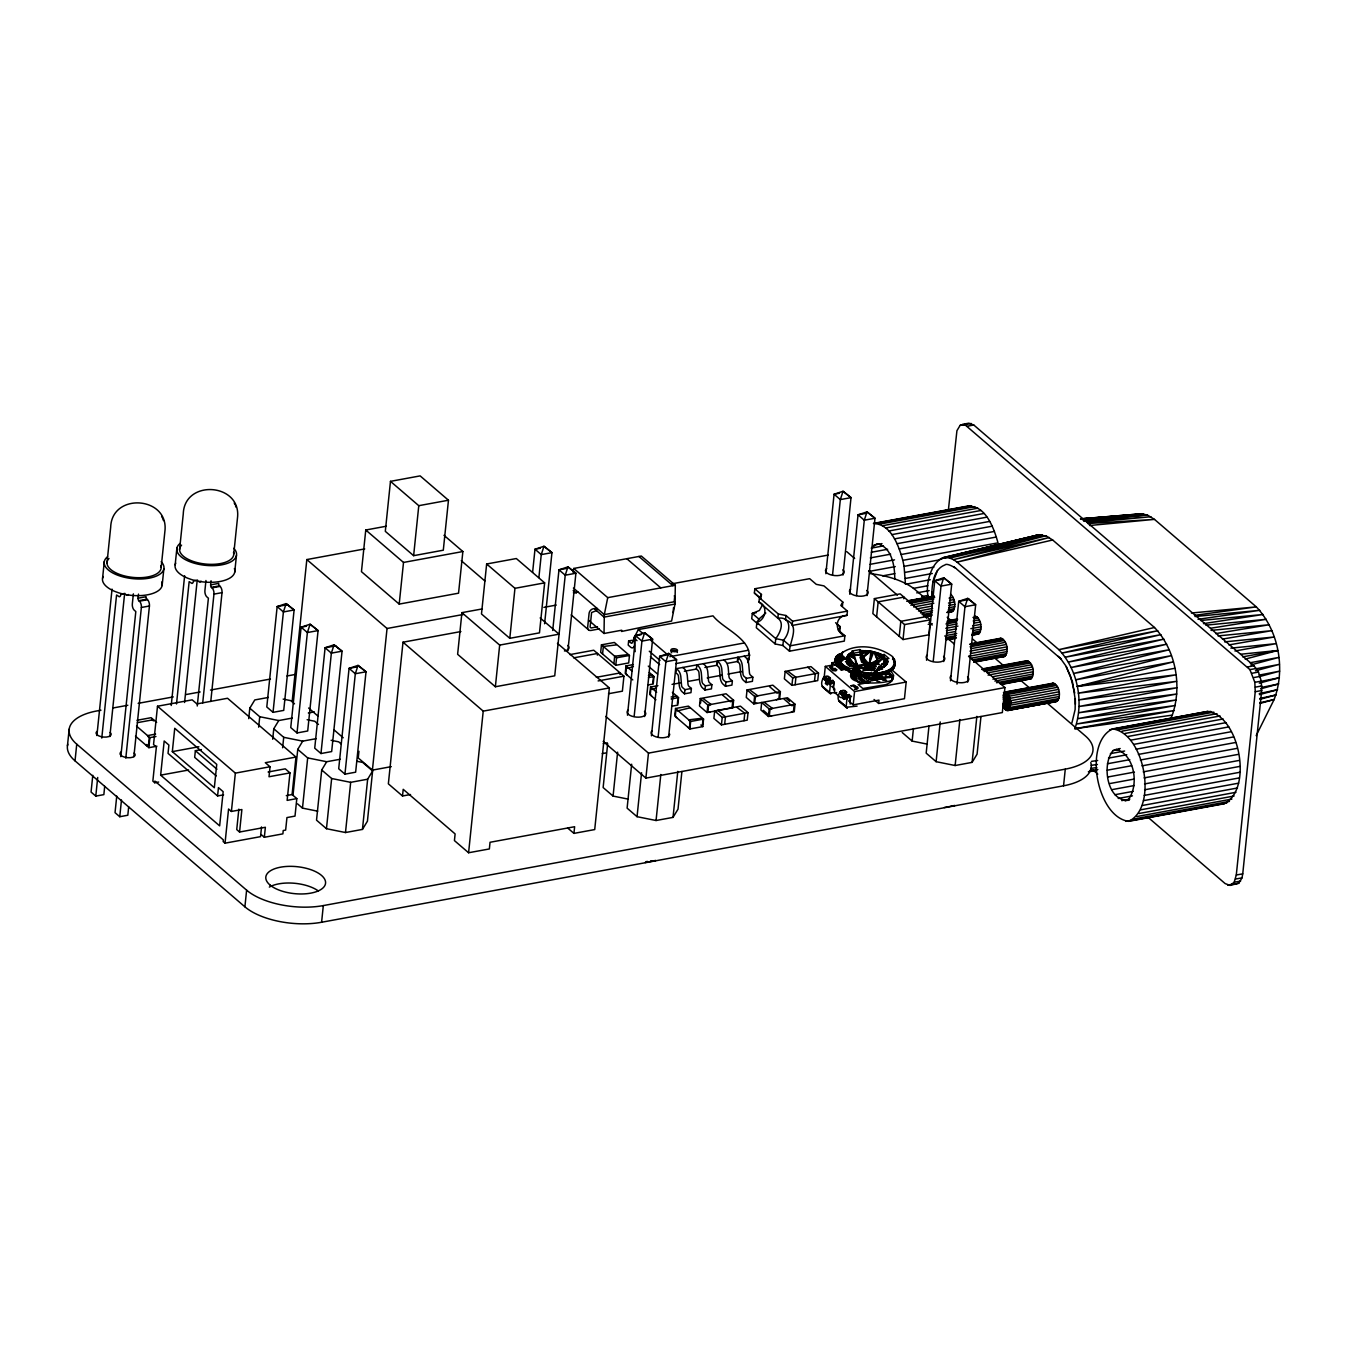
<?xml version="1.0" encoding="UTF-8"?>
<svg xmlns="http://www.w3.org/2000/svg" width="1347" height="1347" viewBox="0 0 1347 1347"><rect width="100%" height="100%" fill="white"/><g stroke="black" fill="none" stroke-linecap="round" stroke-linejoin="round"><path stroke-width="1.5" d="M854.57 667.455L853.543 666.58C860.379 668.129 853.527 655.45 853.072 652.116L851.86 651.072L859.925 649.574L861.137 650.618L865.447 663.869L865.06 667.607L871.913 668.988L875.028 671.665M573.755 568.451L641.324 556.025L675.302 585.221L675.015 604.062L671.597 621.034L621.556 631.474L621.691 630.228L604.028 633.477L604.315 614.619L607.733 597.647L573.755 568.451L572.997 572.222M894.778 663.28C893.431 677.726 871.98 675.908 861.39 674.594L859.218 675.268C855.985 691.718 897.91 668.887 892.101 680.033C885.366 684.394 833.81 686.6 856.187 667.405L861.844 672.271C857.972 672.911 854.722 678.029 857.349 681.464M893.145 678.265L893.347 677.002L887.235 672.793L892.084 677.592L891.815 680.218L893.347 677.002L889.289 673.483M856.995 669.089L856.288 662.051L855.917 666.714C846.674 666.26 843.054 653.867 853.072 652.116M856.389 669.51L856.827 663.701M886.848 658.902L887.757 661.529L886.68 664.643L876.325 671.378L886.848 658.902L888.919 658.515L884.204 654.474L882.133 654.844L872.3 665.233L871.913 668.988L874.691 668.583L871.913 668.988L882.268 659.003L883.868 658.717L886.882 661.31M894.745 579.378C894.947 566.548 891.899 546.629 876.981 543.75L871.256 548.145L883.447 545.889M947.598 612.565L952.75 611.353C956.555 606.453 954.804 598.624 950.881 594.263M971.726 635.414L978.899 633.814C982.839 628.679 981.188 617.768 974.554 615.815M973.679 662.32L1005.03 656.275C1008.987 651.14 1007.337 640.229 1000.686 638.276L970.446 643.832M1001.831 684.411L1031.179 678.736C1035.119 673.601 1033.469 662.69 1026.835 660.737L982.485 668.887M1003.094 706.535L1005.333 709.667L1007.809 710.576L1057.311 701.198C1061.268 696.062 1059.618 685.152 1052.967 683.198L1004.593 692.105L1003.128 695.422M1129.224 800.253C1107.082 802.324 1101.324 764.692 1113.009 750.599L1120.182 748.494M1147.122 816.535L1225.13 883.565L1230.08 885.4L1234.172 882.268L1236.293 875.011L1255.236 691.735L1254.832 682.323L1249.915 669.627L964.822 424.659L960.142 425.332L956.926 430.703L948.423 509.722M1230.08 885.4L1238.769 883.245L1241.985 877.874L1242.742 873.833L1261.684 690.54L1261.28 681.127L1258.468 672.069L1253.973 665.772L973.78 425.012L968.83 423.177L962.381 424.372M823.623 687.627C819.38 685.505 822.445 674.241 828.405 676.379L830.409 678.097L830.089 681.296M845.512 698.975L843.895 699.278L842.01 697.645L842.868 693.89L846.926 692.291L844.923 690.573C838.945 688.25 835.628 700.356 840.343 701.787M1075.411 704.262L1075.276 698.723L1075.125 709.566L1071.875 723.053M1128.702 821.333C1158.353 807.274 1144.479 733.105 1112.571 728.912C1082.921 742.988 1096.795 817.141 1128.702 821.333L1223.867 803.839C1253.518 789.763 1239.644 715.611 1207.737 711.418L1112.571 728.912M931.855 597.647C931.703 586.265 932.696 569.444 944.921 564.965C947.564 561.851 961.101 572.071 953.575 566.649M865.447 663.869L869.034 664.307L877.251 660.081L876.426 652.453L879.692 657.471L880.029 653.8L871.021 651.19L861.137 650.618M872.3 665.233L869.034 664.307L863.259 657.269L868.192 650.803L862.198 653.952L862.518 650.567M67.451 745.834L69.168 729.165M1090.784 762.57A56.305 25.391 5.9 0 1 1063.558 785.806L321.596 922.257A56.305 25.391 5.9 0 1 244.901 906.817L75.028 760.853L76.745 744.184A56.305 25.391 5.9 0 1 96.816 710.963L100.958 710.206M102.574 578.217L104.291 561.547M106.985 563.029L110.69 527.216C111.75 492.076 169.419 496.319 164.873 531.526L161.185 567.34M92.791 775.316L91.057 792.07L95.789 796.111L103.854 794.629L104.696 786.345M96.9 735.563L112.037 589.11M95.789 796.111L97.708 777.455M101.783 738.072L116.566 595.004L119.344 596.788A4.765 2.307 79.6 0 0 120.927 594.145L124.951 593.404M109.848 736.573L124.412 595.593M133.37 593.859L132.326 603.944A4.765 2.324 79.6 0 0 134.279 610.242L135.811 611.555L120.826 756.677M116.751 796.077L115.034 812.662L119.748 816.72L127.813 815.238L128.689 806.87M125.81 758.125L141.368 607.48A4.765 2.324 79.6 0 0 139.415 601.183L138.825 600.695A1.869 0.909 79.6 0 1 138.051 598.203L138.488 594.094M119.748 816.72L121.483 799.983M133.875 756.644L149.433 605.998A4.765 2.324 79.6 0 0 147.48 599.701L146.89 599.196A1.869 0.909 79.6 0 1 146.116 596.721L138.051 598.203M162.145 585.49L163.863 568.821M146.503 745.649L146.621 744.537L148.406 746.053L149.197 738.24L147.547 735.597L155.595 734.115M156.925 746.204L148.877 747.686L149.904 737.634L136.518 726.117M261.183 834.568L264.332 837.278L282.887 833.86L283.224 830.527L285.648 830.089L286.945 817.578L295.01 816.097L296.811 798.603L292.097 794.545L295.97 757.065L227.542 698.268L196.898 703.909L192.183 699.851L157.498 706.232L153.541 744.554L156.37 746.979L152.851 781.142L154.737 782.759L158.677 782.035M175.161 564.864L176.878 548.212M154.737 782.759L154.905 781.092L223.333 839.888L223.147 841.555L225.033 843.171L260.527 836.655L261.537 826.94M179.572 549.694L183.276 513.864C184.337 478.741 242.005 482.984 237.459 518.174L233.755 553.987M217.591 795.959L218.45 787.625L223.164 791.682L219.645 825.846L160.647 775.148L164.182 741.002L168.897 745.043L168.038 753.377L217.591 795.959L223.585 794.848M171.221 705.491L184.623 575.758M176.508 703.976L189.152 581.651L191.931 583.436A4.765 2.307 79.6 0 0 193.513 580.793L197.538 580.052M172.332 751.626L174.74 728.306L216.749 764.389L214.325 787.709L172.332 751.626L198.868 746.743M184.573 702.494L196.999 582.241M205.956 580.506L204.912 590.592A4.765 2.324 79.6 0 0 206.866 596.889L208.398 598.203L197.251 706.013M202.707 702.932L213.954 594.128A4.765 2.324 79.6 0 0 212.001 587.848L211.412 587.343A1.869 0.909 79.6 0 1 210.637 584.867L211.058 580.759M201.41 749.589L195.366 750.7L194.675 757.368L216.261 775.906M210.772 701.45L222.019 592.646A4.765 2.324 79.6 0 0 220.066 586.366L219.477 585.861A1.869 0.909 79.6 0 1 218.702 583.386L210.637 584.867M234.732 572.138L236.449 555.469M225.033 843.171L228.569 809.025L231.398 811.45L241.888 809.53L239.564 832.025L265.376 827.277L264.332 837.278M231.398 811.45L235.355 773.127L157.498 706.232M238.84 809.143L236.735 829.584L239.564 832.025M248.724 718.641L249.801 708.185L254.785 699.935L268.356 697.443M258.658 727.178L259.735 716.722L249.801 708.185M244.901 906.817L246.619 890.165L76.745 744.184M273.037 712.344L283.409 611.942L286.12 603.608L294.101 609.989L283.729 710.391L273.037 712.344L266.79 706.973L277.162 606.571L286.12 603.608L294.101 609.989L283.409 611.942L277.162 606.571L287.854 604.601M295.97 757.065L265.325 762.705L270.04 766.746L269.013 776.748L289.975 772.892L287.13 800.387L296.811 798.603M272.7 739.234L273.778 728.778L278.762 720.544L292.333 718.052M282.617 747.77L283.712 737.314L273.778 728.778M292.198 701.181L306.83 559.561L364.717 548.919M297.014 732.953L307.385 632.551L310.096 624.217L318.077 630.581L307.705 730.983L297.014 732.953L290.75 727.582L301.122 627.18L310.096 624.217L318.077 630.581L307.385 632.551L301.122 627.18L306.476 626.187M292.989 795.404L297.754 749.387L302.721 741.136L316.309 738.644M317.707 811.18L302.486 808.116L307.672 757.906L297.754 749.387M320.973 753.545L331.362 653.143L334.056 644.809L342.054 651.173L331.665 751.575L320.973 753.545L314.727 748.174L325.098 647.772L334.056 644.809L342.054 651.173L331.362 653.143L325.098 647.772L335.79 645.802M340.269 759.237L326.698 761.729L321.714 769.979L316.528 820.171L326.462 828.708L345.489 832.53L362.444 829.415L367.428 821.182L372.614 770.972L362.697 762.436L356.989 761.291M326.462 828.708L331.648 778.515L321.714 769.979M321.596 922.257L323.314 905.588L1065.275 769.137A56.305 25.391 5.9 0 0 1085.345 735.917L1045.659 701.804M386.219 526.239L365.761 530.011L361.451 571.667L399.2 604.096L458.552 593.185L462.863 551.529L443.988 535.315M344.95 774.155L355.322 673.736L358.033 665.401L366.014 671.783L355.642 772.185L344.95 774.155L338.703 768.767L349.075 668.365L358.033 665.401L366.014 671.783L355.322 673.736L349.075 668.365L356.197 667.051M345.489 832.53L350.675 782.338L367.647 779.206L372.614 770.972M358.942 751.289L358.251 757.957L372.412 770.114L391.287 766.645M390.478 481.35L385.309 531.341L413.63 555.671L443.298 550.199L448.467 500.225L420.146 475.895L390.478 481.35L418.782 505.681L448.467 500.225M362.444 829.415L367.647 779.206M372.412 770.114L387.044 628.493L306.83 559.561M399.2 604.096L403.511 562.44L365.761 530.011M460.893 631.558L403.006 642.199L388.357 783.836L402.517 795.993L410.532 794.528M413.63 555.671L418.782 505.681M402.517 795.993L403.208 789.325L455.118 833.928L454.427 840.595L468.588 852.752L489.365 848.947L490.039 842.279L574.63 826.721L573.94 833.389L594.717 829.567L609.349 687.93L557.439 643.327M482.394 608.895L461.92 612.649L457.626 654.305L495.376 686.751L554.728 675.824L565.235 575.203L567.929 566.868L575.91 573.233L567.912 650.635M486.654 563.989L481.485 613.979L509.806 638.31L539.473 632.854L544.643 582.864L516.322 558.534L486.654 563.989L514.958 588.319L544.643 582.864M468.588 852.752L483.219 711.132L403.006 642.199M495.376 686.751L499.67 645.095L461.92 612.649M509.806 638.31L514.958 588.319M532.621 572.239L534.995 549.222L543.969 546.276L551.95 552.64L544.592 623.762M538.884 577.61L541.258 554.61L543.969 546.276L551.95 552.64L541.258 554.61L534.995 549.222L540.349 548.246M552.708 630.48L558.971 569.832L567.929 566.868L575.91 573.233L565.235 575.203L558.971 569.832L566.094 568.518M597.327 655.13L597.512 653.463L573.687 657.858M601.452 644.843L600.678 652.335L615.781 665.317L628.695 662.943L629.47 655.433L614.367 642.468L601.452 644.843L616.556 657.807L629.47 655.433M602.564 653.952L603.355 646.459L616.168 644.927M613.895 663.684L614.67 656.191L627.483 654.659M607.682 743.628L603.136 787.557L613.07 796.077L628.291 799.141M615.781 665.317L616.556 657.807M619.99 674.594L620.159 672.928L596.334 677.305M569.916 654.608L593.724 650.231L623.93 676.177L622.381 691.179L608.49 693.722M633.376 664.559L626.001 665.923L625.227 673.416L632.77 679.915M631.861 640.347L628.628 640.936L628.207 645.112L630.598 647.166A7.173 3.485 79.6 0 0 634.437 645.853M613.07 796.077L617.616 752.165M627.113 675.049L625.783 672.995L626.389 667.169L627.803 668.381L633.41 666.529M747.955 662.657C756.492 640.448 723.575 629.655 713.034 615.848L638.343 629.571L633.949 638.04L635.195 651.662M627.466 715.223L635.683 635.733L644.641 632.787L652.622 639.152L644.624 716.537M634.151 716.419L641.93 641.121L644.641 632.787L652.622 639.152L641.93 641.121L635.683 635.733L641.02 634.757M631.659 764.22L627.113 808.149L637.047 816.686L656.056 820.508L673.029 817.393L678.012 809.143L681.902 771.494M637.047 816.686L641.576 772.757M657.908 685.657L650.534 687.004L649.759 694.513L655.888 699.783M652.84 682.777L653.447 676.952L652.116 674.898L648.429 675.588M651.645 696.13L650.315 694.075L650.921 688.25L652.335 689.462L656.107 687.947M649.288 672.473L654.002 676.531L653.228 684.023L647.688 685.034M968.544 656.309L1004.929 687.576L1002.336 712.563L645.887 778.111L648.463 753.125L605.763 716.436M651.443 735.832L659.643 656.343L668.617 653.379L676.598 659.744L668.6 737.146M658.127 737.011L665.906 661.714L668.617 653.379L676.598 659.744L665.906 661.714L659.643 656.343L670.335 654.373M673.551 607.564L673.146 611.538A4.344 3.25 -49.3 0 1 672.911 612.565M674.173 601.587L674.594 597.613A4.344 3.25 -49.3 0 0 674.291 595.778M656.056 820.508L660.821 774.491M748.511 654.036L749.791 655.13L676.329 668.651L675.891 672.81L677.474 674.173A2.492 1.212 79.6 0 1 678.501 676.682L679.157 684.613A7.173 3.485 79.6 0 0 682.104 691.769L684.512 693.823L690.96 692.644L691.398 688.469L688.873 686.28A2.475 1.195 79.6 0 1 687.997 684.192L687.256 675.302A7.19 3.502 79.6 0 0 684.731 669.173L682.777 667.455M675.537 708.505L674.763 715.998L689.866 728.98L702.78 726.605L703.555 719.096L688.452 706.131L675.537 708.505L690.641 721.47L703.555 719.096M677.373 703.875L677.777 699.985M676.649 717.614L675.318 715.56L675.925 709.734L677.339 710.947L690.337 707.747M672.406 692.341L678.534 697.611L677.76 705.104L672.237 706.131M684.512 693.823L684.933 689.664L682.424 687.475A2.475 1.195 79.6 0 1 681.548 685.387L680.807 676.48A7.19 3.502 79.6 0 0 678.282 670.368L676.329 668.651M673.029 817.393L677.794 771.376M687.98 727.346L689.479 727.734L690.085 721.908L688.755 719.854L701.568 718.305M689.866 728.98L690.641 721.47M696.382 669.055L696.803 664.879L698.756 666.597A7.19 3.502 79.6 0 1 701.282 672.725L702.04 681.616A2.475 1.195 79.6 0 0 702.898 683.704L705.424 685.892L711.873 684.714L711.452 688.873L704.986 690.051L702.595 687.997A7.173 3.485 79.6 0 1 699.632 680.841L698.992 672.911A2.492 1.212 79.6 0 0 697.965 670.419L696.382 669.055L684.343 671.261M700.272 698.537L699.497 706.03L707.04 712.529L732.852 707.781L733.627 700.272L726.084 693.789L700.272 698.537L707.815 705.02L733.627 700.272M700.592 703.1L700.996 699.228M703.42 698.773L711.048 704.43L708.539 705.71L707.933 711.536L710.273 711.923M704.986 690.051L705.424 685.892M702.393 725.36L702.982 719.534M707.04 712.529L707.815 705.02M717.614 661.057L717.176 665.216L704.885 667.489M714.668 710.896L713.893 718.406L721.436 724.888L747.248 720.14L748.023 712.647L740.48 706.165L714.668 710.896L722.211 717.395L748.023 712.647M722.767 695.22L730.327 701.703L732.734 701.265L732.128 707.091L729.636 708.37M721.436 724.888L722.211 717.395M725.477 686.297L725.915 682.121L723.39 679.932A2.475 1.195 79.6 0 1 722.514 677.844L721.773 668.954A7.19 3.502 79.6 0 0 719.247 662.825L717.294 661.108L716.857 665.283L718.439 666.647A2.492 1.212 79.6 0 1 719.483 669.139L720.123 677.086A7.173 3.485 79.6 0 0 723.086 684.225L725.477 686.297L731.926 685.101L732.364 680.942L729.838 678.753A2.475 1.195 79.6 0 1 728.963 676.665L728.222 667.758A7.19 3.502 79.6 0 0 725.696 661.646L723.743 659.929M724.669 724.299L725.444 716.789L717.884 710.307M738.089 657.285L737.668 661.461L727.649 663.296M737.163 707.579L744.79 713.237L744.015 720.729M761.004 598.691L754.387 593.017L754.825 588.757L809.665 578.671L816.282 584.345L823.943 585.894L842.818 602.109L842.38 606.369M745.969 682.525L746.39 678.366L743.864 676.177A2.475 1.195 79.6 0 1 743.005 674.072L742.248 665.182A7.19 3.502 79.6 0 0 739.722 659.053L737.769 657.353L737.348 661.512L738.931 662.876A2.492 1.212 79.6 0 1 739.958 665.384L740.597 673.315A7.173 3.485 79.6 0 0 743.561 680.471L745.969 682.525L752.417 681.346L752.838 677.171L750.33 674.982A2.475 1.195 79.6 0 1 749.454 672.894L748.713 664.004A7.19 3.502 79.6 0 0 746.187 657.875L744.218 656.157M779.627 699.177L780.401 691.668L772.858 685.185L747.046 689.933L746.272 697.426L753.832 703.925L787.49 697.763L795.033 704.245L794.259 711.738L768.447 716.486L760.903 710.004L761.678 702.511L769.221 708.993L795.033 704.245M835.561 622.718L840.275 626.759L838.272 630.093L844.872 635.767L844.316 641.105L789.477 651.19L782.876 645.516L775.198 643.967L775.754 638.63C779.778 633.477 784.813 622.836 777.859 618.239L758.984 602.025L759.439 597.765L761.442 594.431L754.825 588.757M750.195 690.169L757.822 695.827L755.313 697.106L754.724 702.932L757.048 703.319M761.139 597.277L761.442 594.431M753.832 703.925L754.606 696.416L747.046 689.933M764.81 702.747L772.454 708.404L769.945 709.684L769.339 715.51L771.679 715.897M769.541 686.616L777.101 693.099L779.509 692.661L778.903 698.487L776.411 699.767M759.439 597.765L778.313 613.979L777.859 618.239C792.676 615.983 790.167 633.477 783.432 640.179L782.876 645.516M768.447 716.486L769.221 708.993M778.313 613.979L785.975 615.512L785.537 619.788C800.64 625.16 789.797 640.701 789.477 651.19M785.149 671.362L784.375 678.854L791.935 685.337L817.73 680.605L818.505 673.096L810.961 666.613L785.149 671.362L792.71 677.844L818.505 673.096M784.173 699.177L791.716 705.676L794.141 705.222L793.535 711.064L791.026 712.344M785.975 615.512L792.575 621.203L792.137 625.463L846.977 615.377L847.415 611.117L840.814 605.443L842.818 602.109M788.298 671.597L795.925 677.255L795.151 684.747M791.935 685.337L792.71 677.844M814.514 681.195L815.289 673.685L807.729 667.203M825.863 573.721L834.079 494.231L843.037 491.268L851.018 497.632L843.02 575.034M832.547 574.9L840.326 499.602L843.037 491.268L851.018 497.632L840.326 499.602L834.079 494.231L839.417 493.255M824.128 677.827L825.307 666.395L837.699 664.122M833.018 680.336L828.422 681.144L827.395 685.084L825.492 683.468L826.351 679.696L830.409 678.097M829.281 681.447L829.617 678.248L827.597 676.531M831.537 666.512L831.924 662.758L835.157 662.168L841.471 667.809L834.887 660.67L836.234 656.41L840.326 653.766L846 658.632L844.316 659.222L838.659 654.356L840.528 653.952C854.857 642.57 878.092 645.887 892.185 656.326C903.231 675.015 863.444 677.305 854.503 667.977L860.177 672.843L861.642 672.086L855.345 667.624M832.21 680.488L834.214 682.205L830.426 684.158L829.516 692.93L836.706 692.611M835.073 662.993L841.084 667.287C827.007 654.49 842.548 671.985 848.139 669.829M833.641 682.559L833.675 689.9M833.204 686.717L834.214 682.205M839.72 632.097L840.275 626.759L836.756 624.082M846 658.632L839.535 659.828L840.579 664.694L845.764 669.156L849.469 671.075L851.641 670.688L857.753 674.914L852.213 669.88L858.51 674.056L852.92 669.105L859.369 673.332L853.695 668.466M839.619 663.128L839.535 659.828M840.04 663.919L839.871 660.619M840.932 662.96L840.545 664.728L834.887 660.67L840.764 666.597L840.292 661.411M842.279 654.474L842.532 651.982M841.202 665.485L840.831 662.202M841.942 666.243L841.471 662.977M849.822 594.313L858.039 514.823L867.013 511.86L874.994 518.241L866.997 595.627M842.751 667.001L842.195 663.751M843.677 667.742L843.02 664.509M844.67 668.466L843.929 665.25M845.764 669.156L846.017 666.664L844.939 665.957M842.01 697.645L843.626 697.359L844.064 693.183L841.471 690.96M843.895 699.278L844.923 695.338L849.519 694.53M846.926 669.829L847.179 667.321L846.017 666.664M848.172 670.469L848.425 667.977L847.179 667.321M856.524 595.509L864.303 520.211L867.013 511.86L874.994 518.241L864.303 520.211L858.039 514.823L865.178 513.51M851.035 671.934L849.435 672.22L849.738 668.583L848.425 667.977M851.54 696.247L846.943 698.352L846.118 707.293L857.096 706.097M850.159 696.753L850.193 704.094M856.793 668.92L855.934 665.62L863.764 664.425L865.06 665.384L864.909 667.641L859.1 668.701M890.468 671.429L890.721 668.92L906.177 682.037L904.46 698.706L878.648 703.454L879.002 700.12L853.19 704.868L854.57 691.533L825.307 666.395M855.699 665.57L857.012 666.714L865.06 665.384L859.655 652.083L859.925 649.574M858.814 677.928L858.409 676.649L861.592 674.763L861.002 672.49M862.871 670.267L868.192 670.166M863.545 669.813L866.407 669.796M863.073 674.864L863.326 672.355M864.757 675.083L865.01 672.574M866.273 667.691L866.66 663.953L864.353 660.569L869.034 664.307L874.792 662.673L871.273 664.879L870.886 668.617M866.458 675.251L866.727 672.759M874.388 598.607L872.839 613.609L903.029 639.556L928.841 634.807L930.39 619.822L900.183 593.875L874.388 598.607L904.578 624.57L930.39 619.822M867.468 667.843L867.855 664.088L864.353 660.569M868.647 668.045L871.021 651.19L863.259 657.269L869.606 650.971M868.158 675.386L868.428 672.894M867.215 675.47L871.29 674.847L868.529 676.615L868.647 675.487L859.453 674.056M869.775 668.314L870.162 664.559L874.792 662.673M869.859 675.47L870.128 672.978M876.611 616.859L878.16 601.856L903.972 597.108L903.786 598.775M871.543 675.504L871.812 673.012M873.226 675.487L873.479 672.995M876.779 671.261L877.015 669.291L881.965 664.138L887.74 662.185L884.407 661.529L887.218 659.559L883.952 656.966L882.352 657.269L874.877 665.233L874.59 668.533L873.563 665.839M881.713 675.739L873.967 677.171L873.294 673.854L868.613 676.514M874.877 675.436L875.129 672.928M876.493 675.318L876.745 672.827M878.076 675.167L878.328 672.675M879.608 674.965L879.877 672.473M881.106 674.712L881.359 672.22M883.952 656.966L884.204 654.474M882.487 674.443L882.756 671.934M883.817 674.123L884.087 671.614M885.097 673.753L885.349 671.261M886.309 673.365L886.562 670.857M887.454 672.928L887.707 670.436M888.532 672.456L888.784 669.964M889.525 671.968L889.795 669.459M891.31 670.857L891.562 668.365M892.623 659.542L892.876 657.05M892.068 670.267L892.337 667.775M892.758 669.661L893.01 667.152M894.021 658.531L894.189 661.781L894.442 659.272M893.347 669.004L893.6 666.512M893.852 668.348L894.105 665.856M894.526 662.539L894.778 660.03M894.256 667.657L894.846 664.458M894.812 666.243L895.183 661.545M899.257 636.323L900.806 621.321L926.618 616.572L926.45 618.239M903.029 639.556L904.578 624.57M927.359 744.15L912.138 741.086L913.434 728.542M926.534 660.232L934.751 580.742L943.708 577.779L951.706 584.143L943.708 661.545M933.218 661.428L941.014 586.113L943.708 577.779L951.706 584.143L941.014 586.113L934.751 580.742L941.873 579.429M928.992 725.966L926.18 753.158L936.114 761.678L955.141 765.517L972.096 762.385L977.08 754.152L980.97 716.503M936.114 761.678L940.223 721.941M950.511 680.824L958.727 601.334L967.685 598.371L975.666 604.752L967.668 682.138M956.976 684.108L964.974 606.722L967.685 598.371L975.666 604.752L964.974 606.722L958.727 601.334L969.419 599.381M955.141 765.517L959.889 719.483M972.096 762.385L976.861 716.368M1063.558 785.806L1065.275 769.137M847.566 661.209L845.495 661.579L850.21 665.637L871.762 670.587L871.913 669.543L874.506 670.52L882.571 669.038L881.359 667.994L879.827 669.105L884.137 666.748M854.402 666.31L858.005 667.657L856.254 668.87L860.632 668.365M849.721 700.911L850.732 696.399L848.728 694.665M856.759 686.852C861.861 689.26 850.715 689.664 856.12 688.957M762.436 605.056L759.388 610.46L752.283 613.407L751.727 618.744L758.344 624.419M891.815 680.218L892.573 677.221L890.956 676.615L870.566 678.854L873.176 678.417L876.089 679.848L890.956 676.615L892.943 676.969L891.815 680.218L893.229 676.851L889.727 675.554L892.59 676.329M872.418 651.443L869.034 664.307L873.782 651.746L877.251 660.081L875.129 652.083M933.084 581.971L937.495 570.421M1003.111 697.409L1004.593 692.105L1008.246 694.345L1005.283 705.491L1006.596 710.441L1056.2 701.686M878.244 664.037L879.103 664.728L876.106 662.202L878.16 664.29L875.247 663.953M1057.698 687.256L1009.307 696.146L1010.721 700.693L1008.937 710.105L1007.809 710.576L1005.283 705.491L1009.307 696.146L1008.246 694.345L1056.637 685.438M1058.54 689.411L1010.149 698.318L1007.472 705.66L1008.937 710.105L1057.311 701.198M1012.961 541.662L940.172 558.87L1039.295 534.725L943.304 557.641L1036.146 535.399L1045.929 535.786L1052.664 539.995L1154.497 627.5C1175.847 650.029 1182.296 686.044 1172.277 715.139L1074.889 728.727C1083.914 702.461 1078.105 669.964 1058.86 649.641L957.027 562.137C936.3 545.383 924.412 580.069 928.032 596.3M1003.145 699.245L1005.805 692.24L1003.128 705.104L1005.333 709.667M851.59 671.648L851.826 674.898M1055.442 684.108L1007.068 693.015L1003.128 705.104L1007.472 705.66L1009.863 709.01L1010.721 700.693L1059.112 691.786M1170.61 718.86L1172.277 715.139M877.672 652.874L879.692 657.471L881.106 654.305L880.029 653.8M851.035 685.775L853.712 684.966L856.759 686.869M1008.246 694.345L1003.128 705.104L1006.596 710.441M1256.162 735.63L1274.11 699.548C1285.712 669.089 1278.758 630.699 1256.313 606.874L1154.48 519.386L1147.307 514.941L1140.269 513.914L1080.412 518.864M866.761 650.668L862.198 653.952L863.915 650.55M845.226 696.264L843.626 697.359M854.688 686.229C851.237 687.644 860.396 687.324 856.12 688.974M871.004 673.887L868.697 675.504L861.44 674.645L859.218 675.268L858.948 677.154M765.803 613.053L758.883 619.098L756.879 622.415L756.324 627.753L775.198 643.967M861.204 674.864L865.245 675.285L867.417 677.625M1010.721 700.693L1007.472 705.66L1059.314 696.5M878.261 668.011L877.049 669.846L879.507 666.731L876.695 670.89L885.585 665.755L879.827 669.105L884.912 666.26M1010.149 698.318L1005.283 705.491L1008.937 710.105M876.948 670.385L879.507 666.731M892.236 680.555L893.684 675.47L890.434 670.2L891.175 670.941M1024.798 662.303L1026.835 660.737M892.236 680.555L890.199 682.458M862.198 653.952L865.33 650.584M879.591 669.291L881.477 667.304M885.434 672.709L881.174 674.409M856.288 666.226L857.382 665.351M876.089 679.848L877.958 678.366L875.432 678.113L876.089 679.848L871.223 679.427L873.176 678.417M871.762 670.587L873.294 669.476M886.191 665.216L876.695 670.89L887.404 663.448L881.965 664.138L887.622 662.825M858.83 678.518L859.74 679.747L864.303 680.437L862.501 680.706L859.352 678.029M890.199 682.441L886.326 684.562M876.914 675.638L873.041 676.362L868.882 679.141L876.628 677.726L879.406 675.857M876.695 670.89L887.101 664.054M853.527 654.844L860.262 654.575L863.764 664.425L861.087 666.075L855.934 665.62M647.183 861.305L645.162 862.518L655.854 860.548L650.652 861.002M879.827 669.105L883.278 667.203M875.853 662.892L878.631 661.259M876.661 678.097L877.907 677.423M832.059 668.331L830.813 667.489L832.8 666.546L829.55 667.152L831.335 669.341L833.557 668.583L835.797 669.897L832.193 670.183L833.018 670.654L835.898 670.89L836.706 669.813M1033.166 536.881L1036.146 535.399M858.679 675.941L861.592 674.763M999.575 638.764L1000.686 638.276M1051.855 683.687L1052.967 683.198M1125.166 801.01L1128.281 799.647C1139.326 785.267 1134.713 754.724 1116.124 749.252M887.757 661.529L884.407 661.529L887.505 660.215M871.273 664.879L873.546 663.953M875.432 678.113L878.816 677.187M881.359 667.994L882.352 667.624M832.059 668.348L835.292 668.567M875.196 677.81L869.977 678.77M968.594 505.916L873.428 523.427C891.461 524.236 898.617 545.737 902.827 560.352L997.992 542.858C993.901 528.091 985.112 502.919 965.715 506.741L874.691 523.478M1207.737 711.418L1109.692 729.737M1259.933 703.437L1274.11 699.548L1259.933 702.764M856.254 668.87L859.302 668.028M1259.866 699.346L1276.064 694.934L1259.815 698.47M1259.293 683.165L1279.414 677.709L1260.994 681.363M1260.59 688.856L1278.741 683.922L1262.392 687.256M1259.428 694.648L1277.613 689.698L1259.277 693.553M1255.421 670.823L1279.431 664.357L1256.835 668.634M1259.58 676.581L1279.65 671.16L1259.142 675.116M1250.841 664.913L1278.758 657.437L1249.965 662.775M1245.15 659.121L1277.646 650.5L1240.789 654.221M868.512 678.804L866.963 675.436L869.859 674.712L865.195 675.302L869.068 674.359M1074.889 728.727L1173.978 710.593L1076.623 723.996L1175.325 705.508L1077.92 718.641L1176.268 699.952L1078.745 712.748L1176.79 694.008L1079.082 706.468L1176.908 687.778L1078.93 699.901L1176.604 681.346L1078.274 693.183L1175.897 674.83L1077.145 686.448L1173.271 661.882L1075.58 679.848L1171.402 655.652L1073.576 673.483L1169.196 649.742L1071.185 667.506L1166.687 644.203L1068.457 662.034L1163.926 639.135L1065.46 657.168L1160.946 634.622L1062.227 653.009L1157.78 630.716L1058.86 649.641L1154.497 627.5M1016.85 540.989L1025.016 538.935M1130.79 515.261L1140.269 513.914L1081.59 518.831M870.768 678.518L868.916 676.935L864.117 677.423L869.522 677.979L872.368 680.403M846.977 615.377C834.551 615.663 834.264 631.945 844.872 635.767L790.032 645.853L783.432 640.179L775.754 638.63L756.879 622.415C765.887 619.687 768.295 605.998 758.984 602.025M1017.002 540.703L1031.145 537.369M946.638 557.338L1042.561 534.843L950.073 558.012L1045.929 535.786L953.558 559.611L1049.313 537.504L957.027 562.137L1052.664 539.995M855.547 666.799L852.297 665.266M884.407 661.529L887.673 660.889M1077.145 686.448L1174.769 668.297M960.142 425.332L966.59 424.153M964.822 424.659L971.271 423.48M967.331 426.191L973.78 425.012M138.825 600.695L146.89 599.196M211.412 587.343L219.477 585.861M139.415 601.183L147.48 599.701M212.001 587.848L220.066 586.366M141.368 607.48L149.433 605.998M213.954 594.128L222.019 592.646M403.511 562.44L462.863 551.529M876.442 523.394L971.608 505.883M879.54 524.151L974.706 506.657M882.689 525.684L977.838 508.189M885.804 527.973L980.97 510.479M888.835 530.987L984 513.476M577.88 591.905L574.361 592.562A4.344 3.25 -49.3 0 0 573.384 592.865M891.765 534.641L986.93 517.147M387.044 628.493L463.553 614.417M894.492 538.901L989.658 521.407M873.849 545.114L881.982 543.616M543.868 607.362L556.227 605.089M671.614 583.874L828.203 555.065M897.018 543.7L992.183 526.189M607.733 597.647L675.302 585.221M871.391 552.253L887.639 549.273M899.274 548.936L994.44 531.425M870.314 557.911L890.636 554.173M901.227 554.509L996.393 537.015M870.145 564.326L894.526 559.847M675.285 601.57L604.315 614.619L573.418 588.083M675.015 604.062L604.045 617.111L594.785 609.164M113.35 707.916L127.83 705.256M138.152 703.353L173.292 696.904M185.684 694.614L200.164 691.954M210.486 690.051L270.427 679.04M286.962 675.992L295.229 674.477M868.849 571.465L895.267 566.599M930.272 579.732L905.453 584.295L904.073 566.363L939.246 559.897M597.462 626.81L591.097 627.955L590.087 627.163L591.602 612.531L596.502 610.629L596.755 608.137L593.236 608.777A4.344 3.25 -49.3 0 0 589.094 613.323L587.662 627.264A4.344 3.25 -49.3 0 0 590.996 630.447L599.263 628.914M499.67 645.095L559.039 634.168L540.164 617.953M882.639 575.859L894.829 573.62M904.931 572.424L933.909 567.104M905.403 578.435L932.292 573.485M137.04 720.275L151.133 717.682L156.639 722.413M137.394 722.666L153.491 719.702L153.373 720.83L151.605 719.298M756.341 612.666L752.283 613.407L758.883 619.098M913.367 588.386L927.847 585.726M916.735 592.882L929.144 590.609M931.804 592.141L932.023 597.63M149.904 737.634L155.949 736.523M921.786 596.569L927.999 595.425M792.575 621.203L847.415 611.117M908.08 600.762L934.296 595.946M906.969 601.25L933.185 596.418M907.289 601.284L933.505 596.452M908.535 602.042L934.751 597.226M308.345 712.984L314.356 711.873M909.73 603.372L933.926 598.927M910.791 605.19L932.966 601.116M949.096 598.135L953.12 597.394M913.636 606.975L933.808 603.271M949.938 600.307L953.962 599.567M916.229 608.979L932.36 606.015M948.49 603.052L954.535 601.941M669.863 656.646L744.537 642.923M918.502 611.016L932.629 608.423M948.759 605.46L954.804 604.348M920.472 612.952L932.562 610.73M948.692 607.75L954.737 606.638M922.106 614.586L932.175 612.733M948.305 609.77L954.349 608.659M923.436 615.832L931.501 614.35M947.631 611.37L953.676 610.258M926.534 616.168L932.259 615.023M946.705 612.464L952.75 611.353M925.423 616.657L931.467 615.545M675.723 663.6L748.545 650.214M598.119 680.925L623.93 676.177M928.184 624.335L932.208 623.594M948.339 620.63L956.404 619.149M947.227 621.119L957.633 619.3M946.789 622.28L956.858 620.428M972.989 617.465L977.03 616.724M648.463 677.541L654.002 676.531M945.964 623.981L956.033 622.129M974.184 618.795L978.208 618.054M483.219 711.132L609.349 687.93M947.008 625.799L957.094 623.947M973.224 620.984L979.269 619.856M945.83 628.325L957.936 626.102M974.066 623.139L980.111 622.028M160.647 775.148L188.614 770.013M946.402 630.699L956.488 628.847M972.618 625.884L980.683 624.402M946.672 633.107L954.737 631.625M970.867 628.662L980.936 626.81M672.052 684.377L680.319 682.862M688.603 681.329L698.941 679.427M707.209 677.911L721.672 675.251M727.885 674.106L742.349 671.446M946.604 635.414L956.69 633.561M972.82 630.581L980.885 629.1M859.655 652.083L851.59 653.564L852.533 654.373M946.217 637.434L956.303 635.582M972.433 632.602L980.498 631.12M852.516 656.006L860.262 654.575M945.543 639.034L955.629 637.182M971.759 634.218L979.825 632.736M946.638 639.741L956.387 637.855M972.517 634.892L978.899 633.814M949.551 639.488L955.595 638.377M684.933 689.664L691.398 688.469M725.915 682.121L732.364 680.942M746.39 678.366L752.838 677.171M235.355 773.127L270.04 766.746M836.403 665.822L840.545 665.048M671.126 697.005L676.649 695.995L677.979 698.032M268.104 771.999L285.261 768.834L289.975 772.892M671.16 698.958L678.534 697.611M969.655 644.354L1001.915 638.411M970.901 645.112L1003.161 639.185M836.403 665.805L841.117 669.88L847.179 668.752M876.981 663.061L875.718 663.296L877.503 663.785L876.106 662.202M841.117 669.88L847.179 668.769M849.738 668.583L856.187 667.405M970.076 646.813L1004.357 640.515M856.978 668.567L864.909 667.641M971.136 648.631L1005.418 642.334M969.958 651.157L1006.243 644.489M970.53 653.531L1006.815 646.863M968.779 656.326L1007.085 649.271M754.606 696.416L780.401 691.668M825.492 683.468L827.109 683.165L827.546 679.006L824.953 676.766M970.732 658.245L1007.017 651.578M972.366 659.895L1006.647 653.581M973.696 661.124L1005.956 655.198M974.47 661.798L1005.03 656.275M870.213 682.239L858.106 684.478L862.838 688.536L886.326 684.545M286.288 795.622L292.097 794.545M854.57 691.533L906.177 682.037M981.677 669.408L1028.064 660.889M982.94 670.183L1029.31 661.646M1058.17 656.292L1061.183 659.121L956.336 568.804M846.606 695.49L846.118 692.442L844.114 690.725M984.135 671.513L1030.506 662.977M603.271 743.578L607.312 742.837M987.199 672.944L1031.549 664.795M988.041 675.116L1032.391 666.95M992.638 676.733L1032.964 669.324M992.907 679.157L1033.233 671.732M1074.721 693.048L1070.596 676.447L1066.285 666.765L1072.448 681.784L1075.108 698.739M994.861 681.077L1033.166 674.039M602.227 753.613L606.268 752.872M996.494 682.727L1032.779 676.042M999.844 683.586L1032.105 677.659M1000.602 684.259L1031.179 678.736M648.463 753.125L1004.929 687.576M1003.464 692.577L1054.196 683.35M1059.365 694.193L1010.974 703.1L1009.257 705.609L1010.536 707.411L1058.927 698.521M1009.863 709.01L1058.237 700.12M1247.524 666.967L1253.973 665.772M1249.915 669.627L1256.364 668.449M1252.003 673.247L1258.468 672.069M1253.687 677.575L1260.135 676.396M1254.832 682.323L1261.28 681.127M1255.37 687.138L1261.819 685.96M1255.236 691.735L1261.684 690.54M1115.585 728.879L1210.751 711.384M1118.684 729.636L1213.849 712.142M1121.832 731.185L1216.998 713.674M1124.947 733.475L1220.113 715.964M1127.995 736.472L1223.143 718.978M1130.908 740.143L1226.073 722.632M1133.652 744.403L1228.818 726.909M1113.009 750.599L1119.104 749.488M1110.399 753.63L1124.627 751.02M1136.161 749.185L1231.326 731.69M1108.497 758.125L1126.799 754.758M1138.417 754.421L1233.583 736.927M1107.436 763.766L1129.779 759.657M1140.37 760.011L1235.536 742.5M1107.251 770.198L1131.648 765.719M1141.987 765.854L1237.135 748.36M1107.992 776.966L1134.41 772.1M944.23 807.527L954.922 805.557L951.453 805.86M1143.233 771.865L1238.381 754.354M1109.591 783.6L1133.989 779.105M1144.091 777.909L1239.257 760.415M1111.948 789.645L1134.309 785.537M1144.546 783.937L1239.711 766.426M1114.895 794.713L1133.181 791.363M1144.596 789.797L1239.762 772.286M1118.229 798.451L1132.457 795.841M1144.226 795.404L1239.392 777.893M1121.731 800.606L1129.864 799.108M1143.468 800.657L1238.634 783.163M1142.323 805.489L1237.472 787.995M1140.791 809.8L1235.957 792.305M1138.922 813.521L1234.088 796.01M1136.733 816.568L1231.899 799.074M1134.275 818.925L1229.441 801.414M1125.688 821.367L1200.16 807.678M1204.302 806.92L1214.657 805.018M1131.581 820.525L1226.747 803.014M1236.293 875.011L1242.742 873.833M1235.536 879.052L1241.985 877.874M1234.172 882.268L1240.621 881.073M1227.639 885.097L1232.471 884.204M1232.32 884.423L1238.769 883.245M1242.658 656.865L1277.646 650.5M1234.93 651.005L1276.097 643.647L1230.855 648.143M1228.868 644.927L1274.178 636.996L1224.608 641.862M1222.436 639.101L1271.871 630.665L1217.991 635.919M1215.701 633.612L1269.244 624.739L1211.054 630.396M1210.734 628.224L1266.315 619.3L1205.902 625.16M1203.46 623.644L1263.149 614.468L1200.531 620.512M1198.039 619.334L1259.799 610.309L1194.974 616.522M1091.457 761.358L1097.67 760.499M1194.52 615.36L1256.313 606.874L1191.371 613.02M1091.238 765.315L1097.435 764.473M1090.615 768.413L1096.795 767.588M1089.622 770.568L1097.839 769.507M1088.359 771.73L1096.542 770.669M1089.538 525.515L1154.48 519.386L1087.753 523.528M1087.265 522.636L1150.91 516.743L1084.066 521.306M1083.577 520.666L1147.307 514.941L1082.466 519.723M1081.944 519.353L1143.755 513.982L1080.917 518.965M1085.598 519.218L1093.815 518.494M1099.977 517.955L1110.248 517.063M1116.41 516.524L1124.627 515.8M866.794 676.766L863.663 677.036L869.522 677.979L868.916 676.935M1081.085 519.083L1110.046 516.827M1114.188 516.507L1124.526 515.699M1130.739 515.211L1136.952 514.722M859.874 676.632L864.69 676.447L859.335 676.042L864.858 680.909M861.895 680.218L857.988 678.198M839.484 654.002L845.141 658.868M860.598 652.891L862.029 652.824M1220.853 803.873L1223.867 803.839M870.499 669.543L871.913 669.543M859.538 676.009L860.346 675.285M853.543 666.58L855.917 666.714L855.193 658.75L848.829 654.356L854.133 655.433L852.062 652.487M856.743 667.236L853.308 665.805M875.23 666.546L876.308 666.63M882.588 680.1L886.612 680.488L883.127 679.258M951.639 611.824L949.164 610.915M977.77 634.285L975.295 633.376M1002.69 656.612L1003.919 656.764M1030.068 679.225L1027.593 678.316M859.335 676.042L863.09 676.564L868.074 680.841M882.975 677.457L889.879 677.625M283.173 699.11L290.767 700.642L294.505 703.841M307.133 719.719L314.743 721.251L318.464 724.45M259.735 716.722L278.762 720.544M331.109 740.311L338.72 741.843L341.195 743.982M283.712 737.314L302.721 741.136M307.672 757.906L326.698 761.729M331.648 778.515L350.675 782.338M876.543 681.01L879.793 681.683M866.239 669.307L869.926 670.166M875.87 663.145L878.867 664.037M867.67 669.442L870.398 670.2M849.519 653.851L854.133 655.433L851.136 652.908M873.058 664.509L874.877 665.233M863.393 668.92L866.828 670.301M860.245 682.963L852.129 676.969M875.55 663.381L877.049 664.037M881.106 654.305L882.133 654.844M881.292 656.696L882.352 657.269M835.292 668.55L836.706 669.829M850.294 653.362L854.133 655.433M848.24 654.895L855.193 658.75L847.734 655.467L855.917 666.714L847.01 656.663L851.54 664.812L846.674 657.925L849.553 663.01L847.196 660.552M1053.724 700.777L1054.97 701.534M854.049 677.928L858.948 682.491L851.27 676.059L856.743 680.555L850.95 675.352L856.54 679.915L850.765 674.46L856.406 679.157L850.748 673.483L856.406 678.265L851.119 671.715L857.163 675.79L851.641 670.688M754.387 593.017L760.617 598.657M839.45 661.933L835.039 658.868L839.248 662.64M839.215 662.859L834.904 659.761L840.545 664.728M842.919 667.573L845.731 669.627L843.222 667.236M866.963 675.436L868.529 676.615M839.989 660.771L835.645 657.302L839.602 661.545M835.83 662.977L842.835 668.735L836.335 663.381L841.942 668.213M835.258 658.111L839.518 661.747M925.002 598.135L915.472 589.952A56.305 25.391 5.9 0 0 870.431 573.67M947.227 617.229L950.41 619.957M972.635 639.05L977.4 643.142M994.861 658.161L1004.391 666.344M1020.251 679.982L1029.782 688.165M846.758 551.664L854.655 558.449M868.899 570.69L897.371 595.155M929.009 622.331L932.158 625.059M944.819 635.919L954.316 644.085M1093.006 770.029L1097.771 774.121M882.268 659.003L885.282 661.596M887.959 677.288L884.103 673.971L890.535 674.561L887.235 672.793M880.147 675.032L883.565 677.962L879.827 679.208L877.284 677.794M873.041 676.362L873.967 677.171M843.508 659.71L837.851 654.844L842.717 660.35L836.992 655.551L842.027 661.124L836.234 656.41L840.141 660.552M844.906 668.331L849.435 672.22M831.924 662.758L834.955 665.351M874.051 699.497L878.648 703.454M902.221 732.549L912.138 741.086M829.432 680.622L832.025 682.845M845.95 694.816L848.543 697.039M824.734 676.817L827.327 679.056M829.213 680.673L831.806 682.912M841.252 691.011L843.845 693.25M845.731 694.867L848.324 697.089M824.313 677.002L827.125 679.141M828.792 680.858L831.604 682.98M840.831 691.196L843.643 693.318M845.31 695.052L848.122 697.174M824.111 677.137L826.721 679.376M828.607 680.993L831.2 683.215M840.629 691.331L843.222 693.57M845.125 695.187L847.718 697.409M823.926 677.288L826.519 679.528M828.422 681.144L831.015 683.384M840.444 691.482L843.037 693.722M844.923 695.338L847.532 697.561M823.758 677.474L826.351 679.696M828.237 681.313L830.83 683.552M840.275 691.651L842.868 693.89M844.754 695.507L847.347 697.746M823.606 677.659L826.199 679.881M828.085 681.515L830.678 683.737M840.124 691.853L842.717 694.075M844.603 695.692L847.196 697.931M823.472 677.861L825.947 680.302M827.95 681.717L830.426 684.158M839.972 692.055L842.464 694.496M844.468 695.911L846.943 698.352M823.27 678.299L825.863 680.521M827.748 682.138L830.341 684.377M839.77 692.476L842.38 694.715M844.266 696.332L846.859 698.571M823.202 678.518L825.795 680.74M827.681 682.357L830.274 684.596M839.72 692.712L842.313 694.934M844.199 696.551L846.792 698.79M823.169 678.736L825.762 680.959M827.647 682.592L830.24 684.815M839.686 692.93L842.279 695.153M844.165 696.769L846.758 699.009M831.688 686.381L834.786 689.041L834.45 692.375L840.477 697.578M848.543 700.861L853.19 704.868M822.394 686.229L830.914 693.688M838.912 700.423L847.415 707.865M822.394 686.65L830.695 693.705M838.912 700.844L847.212 707.899M822.512 687.021L830.122 693.604M839.029 701.215L846.64 707.798M638.899 556.463L672.877 585.659M748.023 658.144L749.353 659.306M626.81 558.702L660.788 587.881M786.597 698.739L789.611 701.332M763.311 710.324L767.841 714.213M703.252 663.701L705.205 665.401A7.19 3.502 79.6 0 1 707.731 671.53L708.488 680.42A2.475 1.195 79.6 0 0 709.347 682.525L711.873 684.714M638.343 629.571L643.075 633.629M650.955 640.414L666.714 653.952M633.949 638.04L637.013 640.684M649.288 651.224L660.013 660.451M650.382 656.713L659.592 664.61M573.165 590.575L576.247 593.236M628.628 640.936L631.154 643.091A2.475 1.195 79.6 0 0 632.282 642.704L634.605 636.441A7.19 3.502 79.6 0 1 636.39 634.892M648.277 666.108L657.589 674.089M588.588 620.192L604.028 633.477M700.878 724.972L702.78 726.605M571.179 614.922L588.471 629.79M626.001 665.923L632.13 671.193M650.534 687.004L656.663 692.274M461.263 560.689L484.869 580.961M603.17 741.422L645.887 778.111M567.643 827.984L573.94 833.389M308.615 708.034L318.044 716.149M333.77 729.67L343.216 737.769M297.519 803.839L302.486 808.116M195.366 750.7L216.951 769.238M135.475 736.169L148.877 747.686M851.119 671.715L856.776 676.598M849.856 666.546L846.842 663.785M853.24 676.514L852.213 675.453M864.892 662.219L866.66 663.953M846.926 659.878L849.553 663.01L846.657 658.565M847.33 656.056L855.917 666.714M1061.015 659.138L1066.437 666.731M846.741 659.222L849.553 663.01M840.528 653.952L844.316 659.222M846.792 657.285L851.54 664.812M890.013 674.123L890.535 674.982M854.688 686.246L851.035 685.758M234.243 502.97L234.866 504.401M235.472 505.748L236.129 507.263M161.657 516.322L162.28 517.736M162.886 519.1L163.543 520.599M860.009 657.083L861.777 662.404M902.827 560.352L904.073 566.363M878.884 653.312L879.692 657.471M856.288 662.051L856.776 665.772M862.08 654.524L862.198 657.908M233.502 552.371A27.209 12.275 5.9 0 1 203.279 563.787A27.209 12.275 5.9 0 1 181.576 545.131M234.395 568.569A30.021 13.537 5.9 0 1 222.609 580.927A30.021 13.537 5.9 0 1 191.122 579.429L187.789 578.233A30.021 13.537 5.9 0 1 175.75 563.164M233.772 548.33A30.021 13.537 5.9 0 1 206.007 565.386A30.021 13.537 5.9 0 1 180.144 543.38M201.04 581.163A4.765 2.324 79.6 0 1 198.733 581.483M160.933 565.723A27.209 12.275 5.9 0 1 130.693 577.139A27.209 12.275 5.9 0 1 108.989 558.483M161.808 581.921A30.021 13.537 5.9 0 1 150.039 594.263A30.021 13.537 5.9 0 1 118.553 592.781L115.202 591.569A30.021 13.537 5.9 0 1 103.163 576.499M161.185 561.665A30.021 13.537 5.9 0 1 133.42 578.722A30.021 13.537 5.9 0 1 107.558 556.732M128.453 594.498A4.765 2.324 79.6 0 1 126.163 594.835M323.314 905.588A56.305 25.391 5.9 0 1 246.619 890.165M110.168 732.431A7.627 3.435 5.9 0 1 103.668 737.078A7.627 3.435 5.9 0 1 97.035 731.387M134.144 753.024A7.627 3.435 5.9 0 1 127.645 757.688A7.627 3.435 5.9 0 1 121.011 751.98M75.028 760.853A56.305 25.391 5.9 0 1 67.788 744.201M269.333 887.084A30.021 13.537 5.9 0 1 318.38 890.99M967.533 676.969A9.378 4.226 5.9 0 1 959.519 682.693A9.378 4.226 5.9 0 1 951.352 675.672M567.777 645.449A9.378 4.226 5.9 0 1 564.444 650.988M943.557 656.359A9.378 4.226 5.9 0 1 935.559 662.101A9.378 4.226 5.9 0 1 927.376 655.08M644.489 711.368A9.378 4.226 5.9 0 1 636.474 717.109A9.378 4.226 5.9 0 1 628.308 710.071M669.745 734.182A9.378 4.226 5.9 0 1 658.026 737.365A9.378 4.226 5.9 0 1 652.285 730.68M866.862 590.457A9.378 4.226 5.9 0 1 858.847 596.182A9.378 4.226 5.9 0 1 850.664 589.161M842.885 569.848A9.378 4.226 5.9 0 1 834.871 575.59A9.378 4.226 5.9 0 1 826.704 568.569M671.749 652.773A3.317 1.499 5.9 0 1 671.227 652.419M670.873 651.241A3.317 1.499 5.9 0 1 674.914 650.5A3.317 1.499 5.9 0 1 677.272 652.537M893.347 677.002L892.101 680.033L893.347 677.002M838.726 664.475L837.43 664.004L843.862 669.173L838.726 664.475M269.871 884.895A30.021 13.537 5.9 0 0 321.664 889.02A30.021 13.537 5.9 0 0 295.498 866.542A30.021 13.537 5.9 0 0 269.871 884.895M671.917 651.106A3.317 1.499 5.9 0 0 677.44 650.87A3.317 1.499 5.9 0 0 673.365 648.698A3.317 1.499 5.9 0 0 671.917 651.106"/></g></svg>
